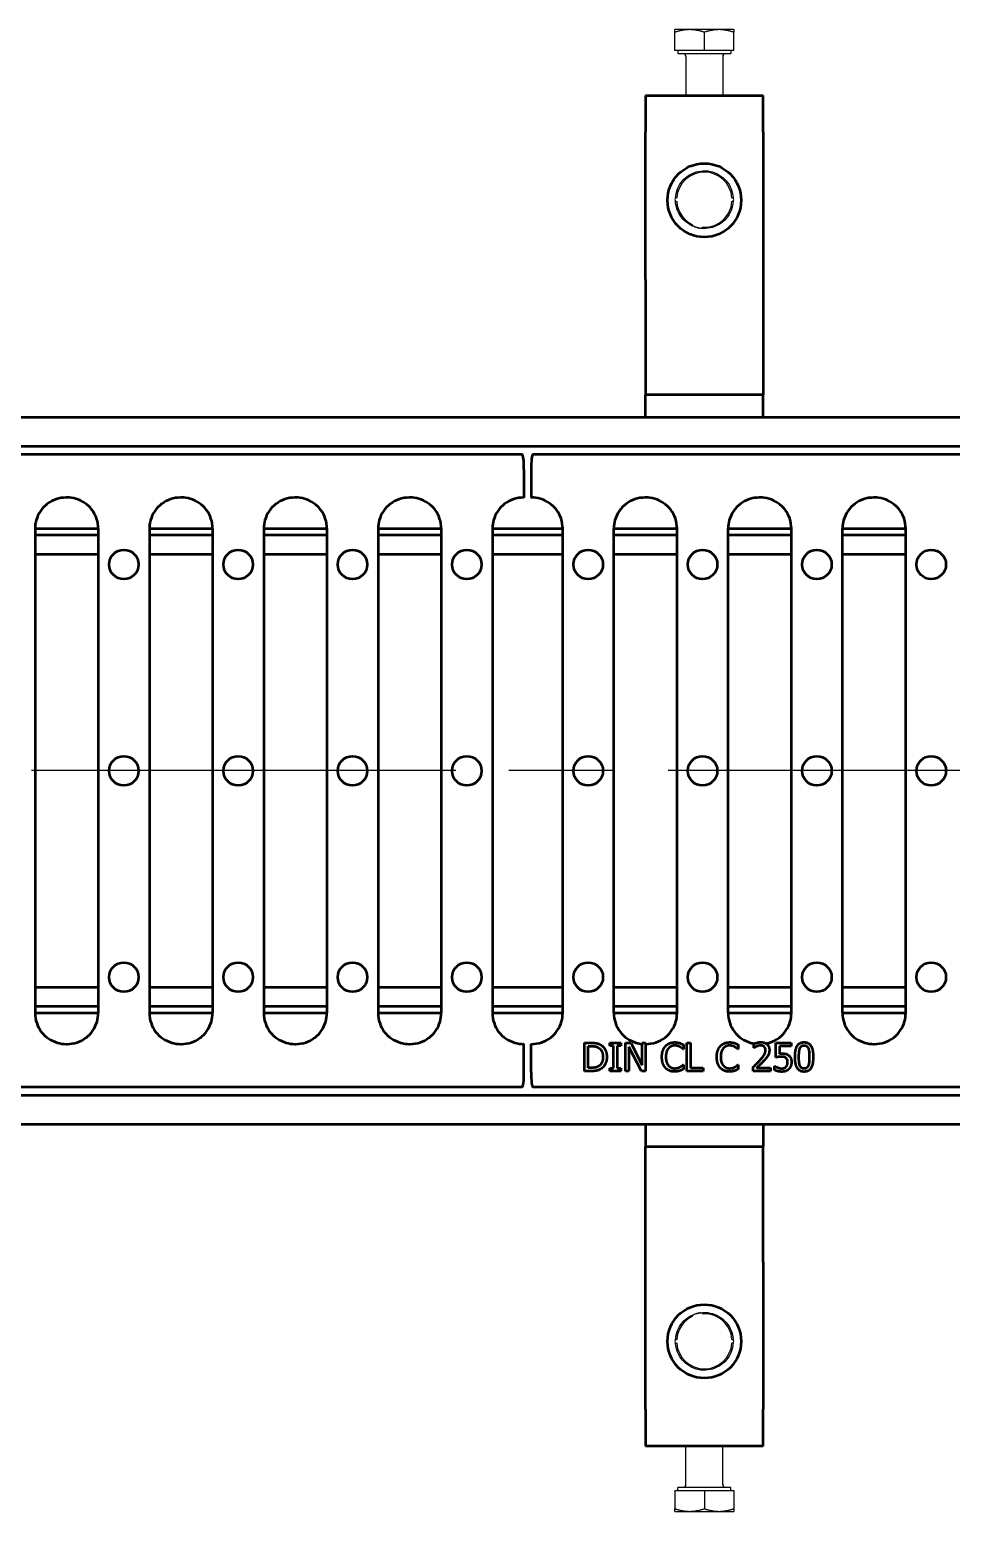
# Model space of a CAD drawing. Header units: inches. Extents: x 0 to 153, y -2 to 31.
# Drawn here: x 105.85 to 113.67, y 18.41 to 30.98 of the extents above; entities that cross this region are included whole.
import ezdxf

# ---------------------------------------------------------------- set-up
doc = ezdxf.new("R2010")
doc.units = ezdxf.units.IN
doc.header["$LTSCALE"] = 8
doc.header["$MEASUREMENT"] = 0
doc.linetypes.add('CHAIN', pattern=[0.7087, 0.4724, -0.0591, 0.1181, -0.0591])
for name, color, linetype, lineweight in [('Centerline (ANSI)', 7, 'Continuous', 25), ('grate', 30, 'Continuous', 50), ('hardware', 250, 'Continuous', 25), ('rebar', 5, 'Continuous', 25), ('Visible (ANSI)', 7, 'Continuous', 50)]:
    doc.layers.add(name, color=color, linetype=linetype, lineweight=lineweight)

msp = doc.modelspace()

# ---------------------------------------------------------------- linework, layer by layer
at = {"layer": 'Centerline (ANSI)', "color": 7, "linetype": 'CHAIN', "ltscale": 0.952448}
msp.add_line((152.668767, 24.694935), (26.577349, 24.694935), dxfattribs=at)
at = {"layer": 'grate', "color": 7}
for p, q in [((110.031841, 27.373388), (90.122537, 27.373388)), ((130.031841, 27.373388), (110.122537, 27.373388)), ((110.047189, 27.248388), (110.047189, 27.039581)), ((110.107189, 27.248388), (110.107189, 27.039581)), ((106.171045, 27.009606), (106.163332, 27.009606)), ((107.141045, 27.009606), (107.133332, 27.009606)), ((108.111045, 27.009606), (108.103332, 27.009606)), ((109.081045, 27.009606), (109.073332, 27.009606)), ((110.043505, 27.009606), (110.043248, 27.009606)), ((110.111129, 27.009606), (110.110872, 27.009606)), ((111.081045, 27.009606), (111.073332, 27.009606)), ((112.051045, 27.009606), (112.043332, 27.009606)), ((113.021045, 27.009606), (113.013332, 27.009606)), ((105.89887, 26.746042), (105.89887, 22.638828)), ((106.435507, 26.746042), (106.435507, 22.638828)), ((106.86887, 26.746042), (106.86887, 22.638828)), ((107.405507, 26.746042), (107.405507, 22.638828)), ((107.83887, 26.746042), (107.83887, 22.638828)), ((108.375507, 26.746042), (108.375507, 22.638828)), ((108.80887, 26.746042), (108.80887, 22.638828)), ((109.345507, 26.746042), (109.345507, 22.638828)), ((109.77887, 26.746042), (109.77887, 22.638828)), ((110.375507, 22.638828), (110.375507, 26.746042)), ((110.80887, 22.638828), (110.80887, 26.746042)), ((111.345507, 22.638828), (111.345507, 26.746042)), ((111.77887, 22.638828), (111.77887, 26.746042)), ((112.315507, 22.638828), (112.315507, 26.746042)), ((112.74887, 22.638828), (112.74887, 26.746042)), ((113.285507, 22.638828), (113.285507, 26.746042)), ((106.163332, 22.375264), (106.171045, 22.375264)), ((107.133332, 22.375264), (107.141045, 22.375264)), ((108.103332, 22.375264), (108.111045, 22.375264)), ((109.073332, 22.375264), (109.081045, 22.375264)), ((110.043248, 22.375264), (110.043505, 22.375264)), ((110.110872, 22.375264), (110.111129, 22.375264)), ((110.560624, 22.145556), (110.560624, 22.385556)), ((110.560624, 22.385556), (110.615276, 22.385556)), ((110.775146, 22.361051), (110.775146, 22.385556)), ((110.775146, 22.385556), (110.868112, 22.385556)), ((110.868112, 22.385556), (110.868112, 22.361051)), ((110.907593, 22.145556), (110.907593, 22.385556)), ((110.907593, 22.385556), (110.952909, 22.385556)), ((110.952909, 22.385556), (111.049571, 22.19554)), ((111.049571, 22.19554), (111.049571, 22.385556)), ((111.049571, 22.385556), (111.079327, 22.385556)), ((111.079327, 22.385556), (111.079327, 22.145556)), ((111.079327, 22.375264), (111.081045, 22.375264)), ((111.399457, 22.369608), (111.399457, 22.331099)), ((111.429214, 22.145556), (111.429214, 22.385556)), ((111.429214, 22.385556), (111.46111, 22.385556)), ((111.46111, 22.385556), (111.46111, 22.173952)), ((111.86487, 22.369608), (111.86487, 22.331099)), ((111.995956, 22.341991), (111.995956, 22.376221)), ((112.183444, 22.261861), (112.183444, 22.385556)), ((112.183444, 22.385556), (112.315114, 22.385556)), ((112.315114, 22.385556), (112.315114, 22.357355)), ((113.013332, 22.375264), (113.021045, 22.375264)), ((110.047189, 22.136481), (110.047189, 22.345289)), ((110.107189, 22.136481), (110.107189, 22.345289)), ((110.59252, 22.173174), (110.59252, 22.357939)), ((110.59252, 22.357939), (110.616831, 22.357939)), ((110.805681, 22.361051), (110.775146, 22.361051)), ((110.805681, 22.170062), (110.805681, 22.361051)), ((110.868112, 22.361051), (110.837577, 22.361051)), ((110.837577, 22.361051), (110.837577, 22.170062)), ((111.043541, 22.145556), (110.93735, 22.352493)), ((110.93735, 22.352493), (110.93735, 22.145556)), ((111.399457, 22.331099), (111.396929, 22.331099)), ((111.86487, 22.331099), (111.862342, 22.331099)), ((111.997707, 22.341991), (111.995956, 22.341991)), ((112.315114, 22.357355), (112.214368, 22.357355)), ((112.214368, 22.357355), (112.214368, 22.293368)), ((110.615859, 22.145556), (110.560624, 22.145556)), ((110.616831, 22.173174), (110.59252, 22.173174)), ((110.775146, 22.145556), (110.775146, 22.170062)), ((110.775146, 22.170062), (110.805681, 22.170062)), ((110.868112, 22.145556), (110.775146, 22.145556)), ((110.837577, 22.170062), (110.868112, 22.170062)), ((110.868112, 22.170062), (110.868112, 22.145556)), ((110.93735, 22.145556), (110.907593, 22.145556)), ((111.079327, 22.145556), (111.043541, 22.145556)), ((111.397123, 22.200013), (111.399457, 22.200013)), ((111.399457, 22.200013), (111.399457, 22.161894)), ((111.568274, 22.145556), (111.429214, 22.145556)), ((111.46111, 22.173952), (111.568274, 22.173952)), ((111.568274, 22.173952), (111.568274, 22.145556)), ((111.862537, 22.200013), (111.86487, 22.200013)), ((111.86487, 22.200013), (111.86487, 22.161894)), ((111.9909, 22.145556), (111.9909, 22.179592)), ((112.138906, 22.145556), (111.9909, 22.145556)), ((112.021045, 22.173368), (112.138906, 22.173368)), ((112.138906, 22.173368), (112.138906, 22.145556)), ((112.173525, 22.154114), (112.173525, 22.18815)), ((112.173525, 22.18815), (112.175859, 22.18815)), ((90.122537, 22.011481), (110.031841, 22.011481)), ((110.122537, 22.011481), (130.031841, 22.011481))]:
    msp.add_line(p, q, dxfattribs=at)
for centre in [(106.652203, 26.442435), (107.622203, 26.442435), (108.592203, 26.442435), (109.562203, 26.442435), (110.592175, 26.442435), (111.562175, 26.442435), (112.532175, 26.442435), (113.502175, 26.442435), (106.652203, 24.692435), (107.622203, 24.692435), (108.592203, 24.692435), (109.562203, 24.692435), (110.592175, 24.692435), (111.562175, 24.692435), (112.532175, 24.692435), (113.502175, 24.692435), (106.652203, 22.942435), (107.622203, 22.942435), (108.592203, 22.942435), (109.562203, 22.942435), (110.592175, 22.942435), (111.562175, 22.942435), (112.532175, 22.942435), (113.502175, 22.942435)]:
    msp.add_circle(centre, 0.125, dxfattribs=at)
for centre, major_axis, start_param, end_param in [((110.031841, 27.248388), (0, -0.125), 1.570796327, 3.141592654), ((110.122537, 27.248388), (0, -0.125), 3.141592654, 4.71238898), ((110.031841, 22.136481), (0, 0.125), 3.141592654, 4.71238898), ((110.122537, 22.136481), (0, 0.125), 1.570796327, 3.141592654)]:
    msp.add_ellipse(centre, major_axis=major_axis, ratio=0.122784561, start_param=start_param, end_param=end_param, dxfattribs=at)
for points, knots in [([(110.047189, 27.039581), (110.047189, 27.035702), (110.047096, 27.031862), (110.046737, 27.024675), (110.046473, 27.021401), (110.045805, 27.015836), (110.045406, 27.013608), (110.044697, 27.011115), (110.044415, 27.010434), (110.04392, 27.009748), (110.043713, 27.009605), (110.043505, 27.009606)], [0, 0, 0, 0, 0.029557022, 0.029557022, 0.0591936812, 0.0591936812, 0.0890732257, 0.0890732257, 0.1074131923, 0.1074131923, 0.1204091771, 0.1204091771, 0.1204091771, 0.1204091771]), ([(110.107189, 27.039581), (110.107189, 27.035702), (110.107281, 27.031862), (110.10764, 27.024675), (110.107904, 27.021401), (110.108572, 27.015836), (110.108971, 27.013608), (110.10968, 27.011115), (110.109963, 27.010434), (110.110457, 27.009748), (110.110665, 27.009605), (110.110872, 27.009606)], [0, 0, 0, 0, 0.029557022, 0.029557022, 0.0591936812, 0.0591936812, 0.0890732257, 0.0890732257, 0.1074131923, 0.1074131923, 0.1204091771, 0.1204091771, 0.1204091771, 0.1204091771]), ([(106.163332, 27.009606), (106.134413, 27.009606), (106.105114, 27.004791), (106.050949, 26.986411), (106.025321, 26.972814), (105.980451, 26.938736), (105.960603, 26.917882), (105.929005, 26.871661), (105.916822, 26.845745), (105.902346, 26.795332), (105.89887, 26.770569), (105.89887, 26.746042)], [0, 0, 0, 0, 0.220368103, 0.220368103, 0.435848367, 0.435848367, 0.649711024, 0.649711024, 0.862484575, 0.862484575, 1.049382875, 1.049382875, 1.049382875, 1.049382875]), ([(106.435507, 26.746042), (106.435507, 26.774668), (106.43074, 26.803667), (106.412554, 26.857304), (106.3991, 26.88269), (106.365347, 26.927274), (106.344655, 26.947047), (106.298662, 26.978725), (106.272789, 26.991016), (106.221763, 27.005963), (106.196278, 27.009606), (106.171045, 27.009606)], [0, 0, 0, 0, 0.218130476, 0.218130476, 0.431567125, 0.431567125, 0.644235928, 0.644235928, 0.857120656, 0.857120656, 1.049395172, 1.049395172, 1.049395172, 1.049395172]), ([(107.133332, 27.009606), (107.104413, 27.009606), (107.075114, 27.004791), (107.020949, 26.986411), (106.995321, 26.972814), (106.950451, 26.938736), (106.930603, 26.917882), (106.899005, 26.871661), (106.886822, 26.845745), (106.872346, 26.795332), (106.86887, 26.770569), (106.86887, 26.746042)], [0, 0, 0, 0, 0.220368103, 0.220368103, 0.435848367, 0.435848367, 0.649711024, 0.649711024, 0.862484575, 0.862484575, 1.049382875, 1.049382875, 1.049382875, 1.049382875]), ([(107.405507, 26.746042), (107.405507, 26.774668), (107.40074, 26.803667), (107.382554, 26.857304), (107.3691, 26.88269), (107.335347, 26.927274), (107.314655, 26.947047), (107.268662, 26.978725), (107.242789, 26.991016), (107.191763, 27.005963), (107.166278, 27.009606), (107.141045, 27.009606)], [0, 0, 0, 0, 0.218130476, 0.218130476, 0.431567125, 0.431567125, 0.644235928, 0.644235928, 0.857120656, 0.857120656, 1.049395172, 1.049395172, 1.049395172, 1.049395172]), ([(108.103332, 27.009606), (108.074413, 27.009606), (108.045114, 27.004791), (107.990949, 26.986411), (107.965321, 26.972814), (107.920451, 26.938736), (107.900603, 26.917882), (107.869005, 26.871661), (107.856822, 26.845745), (107.842346, 26.795332), (107.83887, 26.770569), (107.83887, 26.746042)], [0, 0, 0, 0, 0.220368103, 0.220368103, 0.435848367, 0.435848367, 0.649711024, 0.649711024, 0.862484575, 0.862484575, 1.049382875, 1.049382875, 1.049382875, 1.049382875]), ([(108.375507, 26.746042), (108.375507, 26.774668), (108.37074, 26.803667), (108.352554, 26.857304), (108.3391, 26.88269), (108.305347, 26.927274), (108.284655, 26.947047), (108.238662, 26.978725), (108.212789, 26.991016), (108.161763, 27.005963), (108.136278, 27.009606), (108.111045, 27.009606)], [0, 0, 0, 0, 0.218130476, 0.218130476, 0.431567125, 0.431567125, 0.644235928, 0.644235928, 0.857120656, 0.857120656, 1.049395172, 1.049395172, 1.049395172, 1.049395172]), ([(109.073332, 27.009606), (109.044413, 27.009606), (109.015114, 27.004791), (108.960949, 26.986411), (108.935321, 26.972814), (108.890451, 26.938736), (108.870603, 26.917882), (108.839005, 26.871661), (108.826822, 26.845745), (108.812346, 26.795332), (108.80887, 26.770569), (108.80887, 26.746042)], [0, 0, 0, 0, 0.220368103, 0.220368103, 0.435848367, 0.435848367, 0.649711024, 0.649711024, 0.862484575, 0.862484575, 1.049382875, 1.049382875, 1.049382875, 1.049382875]), ([(109.345507, 26.746042), (109.345507, 26.774668), (109.34074, 26.803667), (109.322554, 26.857304), (109.3091, 26.88269), (109.275347, 26.927274), (109.254655, 26.947047), (109.208662, 26.978725), (109.182789, 26.991016), (109.131763, 27.005963), (109.106278, 27.009606), (109.081045, 27.009606)], [0, 0, 0, 0, 0.218130476, 0.218130476, 0.431567125, 0.431567125, 0.644235928, 0.644235928, 0.857120656, 0.857120656, 1.049395172, 1.049395172, 1.049395172, 1.049395172]), ([(110.043248, 27.009606), (110.014329, 27.009597), (109.985032, 27.004772), (109.930873, 26.986376), (109.90525, 26.972771), (109.860391, 26.938679), (109.840549, 26.917818), (109.808966, 26.871588), (109.796791, 26.845669), (109.782338, 26.795277), (109.77887, 26.770542), (109.77887, 26.746042)], [0, 0, 0, 0, 0.22036641, 0.22036641, 0.435844909, 0.435844909, 0.649706098, 0.649706098, 0.862479065, 0.862479065, 1.049170831, 1.049170831, 1.049170831, 1.049170831]), ([(110.375507, 26.746042), (110.375507, 26.774668), (110.37074, 26.803667), (110.352554, 26.857304), (110.3391, 26.88269), (110.305347, 26.927274), (110.284655, 26.947047), (110.238662, 26.978725), (110.212789, 26.991016), (110.16179, 27.005955), (110.136334, 27.009598), (110.111129, 27.009606)], [0, 0, 0, 0, 0.218130476, 0.218130476, 0.431567125, 0.431567125, 0.644235928, 0.644235928, 0.857120656, 0.857120656, 1.04918321, 1.04918321, 1.04918321, 1.04918321]), ([(111.073332, 27.009606), (111.044413, 27.009606), (111.015114, 27.004791), (110.960949, 26.986411), (110.935321, 26.972814), (110.890451, 26.938736), (110.870603, 26.917882), (110.839005, 26.871661), (110.826822, 26.845745), (110.812346, 26.795332), (110.80887, 26.770569), (110.80887, 26.746042)], [0, 0, 0, 0, 0.220368103, 0.220368103, 0.435848367, 0.435848367, 0.649711024, 0.649711024, 0.862484575, 0.862484575, 1.049382875, 1.049382875, 1.049382875, 1.049382875]), ([(111.345507, 26.746042), (111.345507, 26.774668), (111.34074, 26.803667), (111.322554, 26.857304), (111.3091, 26.88269), (111.275347, 26.927274), (111.254655, 26.947047), (111.208662, 26.978725), (111.182789, 26.991016), (111.131763, 27.005963), (111.106278, 27.009606), (111.081045, 27.009606)], [0, 0, 0, 0, 0.218130476, 0.218130476, 0.431567125, 0.431567125, 0.644235928, 0.644235928, 0.857120656, 0.857120656, 1.049395172, 1.049395172, 1.049395172, 1.049395172]), ([(112.043332, 27.009606), (112.014413, 27.009606), (111.985114, 27.004791), (111.930949, 26.986411), (111.905321, 26.972814), (111.860451, 26.938736), (111.840603, 26.917882), (111.809005, 26.871661), (111.796822, 26.845745), (111.782346, 26.795332), (111.77887, 26.770569), (111.77887, 26.746042)], [0, 0, 0, 0, 0.220368103, 0.220368103, 0.435848367, 0.435848367, 0.649711024, 0.649711024, 0.862484575, 0.862484575, 1.049382875, 1.049382875, 1.049382875, 1.049382875]), ([(112.315507, 26.746042), (112.315507, 26.774668), (112.31074, 26.803667), (112.292554, 26.857304), (112.2791, 26.88269), (112.245347, 26.927274), (112.224655, 26.947047), (112.178662, 26.978725), (112.152789, 26.991016), (112.101763, 27.005963), (112.076278, 27.009606), (112.051045, 27.009606)], [0, 0, 0, 0, 0.218130476, 0.218130476, 0.431567125, 0.431567125, 0.644235928, 0.644235928, 0.857120656, 0.857120656, 1.049395172, 1.049395172, 1.049395172, 1.049395172]), ([(113.013332, 27.009606), (112.984413, 27.009606), (112.955114, 27.004791), (112.900949, 26.986411), (112.875321, 26.972814), (112.830451, 26.938736), (112.810603, 26.917882), (112.779005, 26.871661), (112.766822, 26.845745), (112.752346, 26.795332), (112.74887, 26.770569), (112.74887, 26.746042)], [0, 0, 0, 0, 0.220368103, 0.220368103, 0.435848367, 0.435848367, 0.649711024, 0.649711024, 0.862484575, 0.862484575, 1.049382875, 1.049382875, 1.049382875, 1.049382875]), ([(113.285507, 26.746042), (113.285507, 26.774668), (113.28074, 26.803667), (113.262554, 26.857304), (113.2491, 26.88269), (113.215347, 26.927274), (113.194655, 26.947047), (113.148662, 26.978725), (113.122789, 26.991016), (113.071763, 27.005963), (113.046278, 27.009606), (113.021045, 27.009606)], [0, 0, 0, 0, 0.218130476, 0.218130476, 0.431567125, 0.431567125, 0.644235928, 0.644235928, 0.857120656, 0.857120656, 1.049395172, 1.049395172, 1.049395172, 1.049395172]), ([(105.89887, 22.638828), (105.89887, 22.610202), (105.903638, 22.581202), (105.921824, 22.527565), (105.935277, 22.502179), (105.96903, 22.457595), (105.989723, 22.437822), (106.035716, 22.406144), (106.061588, 22.393854), (106.112614, 22.378906), (106.1381, 22.375264), (106.163332, 22.375264)], [0, 0, 0, 0, 0.218130476, 0.218130476, 0.431567125, 0.431567125, 0.644235928, 0.644235928, 0.857120656, 0.857120656, 1.049395172, 1.049395172, 1.049395172, 1.049395172]), ([(106.171045, 22.375264), (106.199965, 22.375264), (106.229263, 22.380079), (106.283428, 22.398458), (106.309056, 22.412055), (106.353926, 22.446133), (106.373775, 22.466988), (106.405372, 22.513208), (106.417556, 22.539124), (106.432032, 22.589537), (106.435507, 22.6143), (106.435507, 22.638828)], [0, 0, 0, 0, 0.220368103, 0.220368103, 0.435848367, 0.435848367, 0.649711024, 0.649711024, 0.862484575, 0.862484575, 1.049382875, 1.049382875, 1.049382875, 1.049382875]), ([(106.86887, 22.638828), (106.86887, 22.610202), (106.873638, 22.581202), (106.891824, 22.527565), (106.905277, 22.502179), (106.93903, 22.457595), (106.959723, 22.437822), (107.005716, 22.406144), (107.031588, 22.393854), (107.082614, 22.378906), (107.1081, 22.375264), (107.133332, 22.375264)], [0, 0, 0, 0, 0.218130476, 0.218130476, 0.431567125, 0.431567125, 0.644235928, 0.644235928, 0.857120656, 0.857120656, 1.049395172, 1.049395172, 1.049395172, 1.049395172]), ([(107.141045, 22.375264), (107.169965, 22.375264), (107.199263, 22.380079), (107.253428, 22.398458), (107.279056, 22.412055), (107.323926, 22.446133), (107.343775, 22.466988), (107.375372, 22.513208), (107.387556, 22.539124), (107.402032, 22.589537), (107.405507, 22.6143), (107.405507, 22.638828)], [0, 0, 0, 0, 0.220368103, 0.220368103, 0.435848367, 0.435848367, 0.649711024, 0.649711024, 0.862484575, 0.862484575, 1.049382875, 1.049382875, 1.049382875, 1.049382875]), ([(107.83887, 22.638828), (107.83887, 22.610202), (107.843638, 22.581202), (107.861824, 22.527565), (107.875277, 22.502179), (107.90903, 22.457595), (107.929723, 22.437822), (107.975716, 22.406144), (108.001588, 22.393854), (108.052614, 22.378906), (108.0781, 22.375264), (108.103332, 22.375264)], [0, 0, 0, 0, 0.218130476, 0.218130476, 0.431567125, 0.431567125, 0.644235928, 0.644235928, 0.857120656, 0.857120656, 1.049395172, 1.049395172, 1.049395172, 1.049395172]), ([(108.111045, 22.375264), (108.139965, 22.375264), (108.169263, 22.380079), (108.223428, 22.398458), (108.249056, 22.412055), (108.293926, 22.446133), (108.313775, 22.466988), (108.345372, 22.513208), (108.357556, 22.539124), (108.372032, 22.589537), (108.375507, 22.6143), (108.375507, 22.638828)], [0, 0, 0, 0, 0.220368103, 0.220368103, 0.435848367, 0.435848367, 0.649711024, 0.649711024, 0.862484575, 0.862484575, 1.049382875, 1.049382875, 1.049382875, 1.049382875]), ([(108.80887, 22.638828), (108.80887, 22.610202), (108.813638, 22.581202), (108.831824, 22.527565), (108.845277, 22.502179), (108.87903, 22.457595), (108.899723, 22.437822), (108.945716, 22.406144), (108.971588, 22.393854), (109.022614, 22.378906), (109.0481, 22.375264), (109.073332, 22.375264)], [0, 0, 0, 0, 0.218130476, 0.218130476, 0.431567125, 0.431567125, 0.644235928, 0.644235928, 0.857120656, 0.857120656, 1.049395172, 1.049395172, 1.049395172, 1.049395172]), ([(109.081045, 22.375264), (109.109965, 22.375264), (109.139263, 22.380079), (109.193428, 22.398458), (109.219056, 22.412055), (109.263926, 22.446133), (109.283775, 22.466988), (109.315372, 22.513208), (109.327556, 22.539124), (109.342032, 22.589537), (109.345507, 22.6143), (109.345507, 22.638828)], [0, 0, 0, 0, 0.220368103, 0.220368103, 0.435848367, 0.435848367, 0.649711024, 0.649711024, 0.862484575, 0.862484575, 1.049382875, 1.049382875, 1.049382875, 1.049382875]), ([(109.77887, 22.638828), (109.77887, 22.610202), (109.783638, 22.581202), (109.801824, 22.527565), (109.815277, 22.502179), (109.84903, 22.457595), (109.869723, 22.437822), (109.915716, 22.406144), (109.941588, 22.393854), (109.992588, 22.378914), (110.018043, 22.375271), (110.043248, 22.375264)], [0, 0, 0, 0, 0.218130476, 0.218130476, 0.431567125, 0.431567125, 0.644235928, 0.644235928, 0.857120656, 0.857120656, 1.04918321, 1.04918321, 1.04918321, 1.04918321]), ([(110.111129, 22.375264), (110.140049, 22.375273), (110.169346, 22.380097), (110.223504, 22.398493), (110.249128, 22.412098), (110.293987, 22.44619), (110.313828, 22.467051), (110.345411, 22.513281), (110.357587, 22.5392), (110.37204, 22.589592), (110.375507, 22.614327), (110.375507, 22.638828)], [0, 0, 0, 0, 0.22036641, 0.22036641, 0.435844909, 0.435844909, 0.649706098, 0.649706098, 0.862479065, 0.862479065, 1.049170831, 1.049170831, 1.049170831, 1.049170831]), ([(110.80887, 22.638828), (110.80887, 22.610202), (110.813638, 22.581202), (110.831824, 22.527565), (110.845277, 22.502179), (110.87903, 22.457595), (110.899723, 22.437822), (110.945716, 22.406144), (110.971588, 22.393854), (111.015022, 22.38113), (111.032243, 22.377887), (111.049571, 22.376332)], [0, 0, 0, 0, 0.2181304756, 0.2181304756, 0.4315671253, 0.4315671253, 0.6442359279, 0.6442359279, 0.8571206564, 0.8571206564, 0.9891098783, 0.9891098783, 0.9891098783, 0.9891098783]), ([(111.081045, 22.375264), (111.109965, 22.375264), (111.139263, 22.380079), (111.193428, 22.398458), (111.219056, 22.412055), (111.263926, 22.446133), (111.283775, 22.466988), (111.315372, 22.513208), (111.327556, 22.539124), (111.342032, 22.589537), (111.345507, 22.6143), (111.345507, 22.638828)], [0, 0, 0, 0, 0.220368103, 0.220368103, 0.435848367, 0.435848367, 0.649711024, 0.649711024, 0.862484575, 0.862484575, 1.049382875, 1.049382875, 1.049382875, 1.049382875]), ([(111.77887, 22.638828), (111.77887, 22.610202), (111.783638, 22.581202), (111.801824, 22.527565), (111.815277, 22.502179), (111.84903, 22.457595), (111.869723, 22.437822), (111.915716, 22.406144), (111.941588, 22.393854), (111.979161, 22.382847), (111.990174, 22.380376), (112.001304, 22.378604)], [0, 0, 0, 0, 0.2181304756, 0.2181304756, 0.4315671253, 0.4315671253, 0.6442359279, 0.6442359279, 0.8571206564, 0.8571206564, 0.9425735898, 0.9425735898, 0.9425735898, 0.9425735898]), ([(112.100714, 22.379945), (112.112922, 22.382254), (112.12496, 22.385405), (112.163428, 22.398458), (112.189056, 22.412055), (112.233926, 22.446133), (112.253775, 22.466988), (112.285372, 22.513208), (112.297556, 22.539124), (112.312032, 22.589537), (112.315507, 22.6143), (112.315507, 22.638828)], [0.1263065407, 0.1263065407, 0.1263065407, 0.1263065407, 0.2203681033, 0.2203681033, 0.4358483674, 0.4358483674, 0.6497110245, 0.6497110245, 0.8624845753, 0.8624845753, 1.0493828754, 1.0493828754, 1.0493828754, 1.0493828754]), ([(112.74887, 22.638828), (112.74887, 22.610202), (112.753638, 22.581202), (112.771824, 22.527565), (112.785277, 22.502179), (112.81903, 22.457595), (112.839723, 22.437822), (112.885716, 22.406144), (112.911588, 22.393854), (112.962614, 22.378906), (112.9881, 22.375264), (113.013332, 22.375264)], [0, 0, 0, 0, 0.218130476, 0.218130476, 0.431567125, 0.431567125, 0.644235928, 0.644235928, 0.857120656, 0.857120656, 1.049395172, 1.049395172, 1.049395172, 1.049395172]), ([(113.021045, 22.375264), (113.049965, 22.375264), (113.079263, 22.380079), (113.133428, 22.398458), (113.159056, 22.412055), (113.203926, 22.446133), (113.223775, 22.466988), (113.255372, 22.513208), (113.267556, 22.539124), (113.282032, 22.589537), (113.285507, 22.6143), (113.285507, 22.638828)], [0, 0, 0, 0, 0.220368103, 0.220368103, 0.435848367, 0.435848367, 0.649711024, 0.649711024, 0.862484575, 0.862484575, 1.049382875, 1.049382875, 1.049382875, 1.049382875]), ([(110.047189, 22.345289), (110.047189, 22.349167), (110.047096, 22.353007), (110.046737, 22.360194), (110.046473, 22.363468), (110.045805, 22.369033), (110.045406, 22.371262), (110.044697, 22.373754), (110.044415, 22.374435), (110.04392, 22.375121), (110.043713, 22.375264), (110.043505, 22.375264)], [0, 0, 0, 0, 0.029557022, 0.029557022, 0.0591936812, 0.0591936812, 0.0890732257, 0.0890732257, 0.1074131923, 0.1074131923, 0.1204091771, 0.1204091771, 0.1204091771, 0.1204091771]), ([(110.107189, 22.345289), (110.107189, 22.349167), (110.107281, 22.353007), (110.10764, 22.360194), (110.107904, 22.363468), (110.108572, 22.369033), (110.108971, 22.371262), (110.10968, 22.373754), (110.109963, 22.374435), (110.110457, 22.375121), (110.110665, 22.375264), (110.110872, 22.375264)], [0, 0, 0, 0, 0.029557022, 0.029557022, 0.0591936812, 0.0591936812, 0.0890732257, 0.0890732257, 0.1074131923, 0.1074131923, 0.1204091771, 0.1204091771, 0.1204091771, 0.1204091771])]:
    msp.add_open_spline(points, degree=3, knots=knots, dxfattribs=at)
for points in [[(110.615276, 22.385556), (110.649117, 22.385556), (110.687626, 22.375443), (110.70124, 22.366496)], [(111.247366, 22.356772), (111.261759, 22.372915), (111.301045, 22.389835), (111.325357, 22.389835)], [(111.325357, 22.389835), (111.337415, 22.389835), (111.358614, 22.386334), (111.367561, 22.383612)], [(111.367561, 22.383612), (111.37534, 22.381083), (111.391483, 22.373887), (111.399457, 22.369608)], [(111.71278, 22.356772), (111.727172, 22.372915), (111.766459, 22.389835), (111.79077, 22.389835)], [(111.79077, 22.389835), (111.802828, 22.389835), (111.824028, 22.386334), (111.832974, 22.383612)], [(111.832974, 22.383612), (111.840754, 22.381083), (111.856896, 22.373887), (111.86487, 22.369608)], [(111.995956, 22.376221), (112.005875, 22.381083), (112.041467, 22.390613), (112.057415, 22.390613)], [(112.057415, 22.390613), (112.091062, 22.390613), (112.128987, 22.355022), (112.128987, 22.324681)], [(112.34701, 22.265362), (112.34701, 22.330321), (112.384546, 22.390419), (112.423833, 22.390419)], [(112.423833, 22.390419), (112.463314, 22.390419), (112.500462, 22.328182), (112.500462, 22.265556)], [(110.616831, 22.357939), (110.63842, 22.357939), (110.667399, 22.351132), (110.680235, 22.343547)], [(110.680235, 22.343547), (110.698323, 22.332461), (110.716605, 22.293368), (110.716605, 22.265751)], [(110.716605, 22.265751), (110.716605, 22.237744), (110.699878, 22.200402), (110.683152, 22.189122)], [(110.749862, 22.265362), (110.749862, 22.232493), (110.723217, 22.179592), (110.700851, 22.164811)], [(110.70124, 22.366496), (110.724384, 22.351132), (110.749862, 22.30037), (110.749862, 22.265362)], [(111.217415, 22.265362), (111.217415, 22.295508), (111.23278, 22.34024), (111.247366, 22.356772)], [(111.247561, 22.172785), (111.233169, 22.188344), (111.217415, 22.235022), (111.217415, 22.265362)], [(111.272066, 22.337906), (111.261953, 22.325654), (111.250673, 22.288506), (111.250673, 22.265362)], [(111.250673, 22.265362), (111.250673, 22.240662), (111.262537, 22.20507), (111.272844, 22.192817)], [(111.325162, 22.362607), (111.309797, 22.362607), (111.282374, 22.349965), (111.272066, 22.337906)], [(111.369895, 22.351132), (111.360754, 22.356188), (111.339165, 22.362607), (111.325162, 22.362607)], [(111.396929, 22.331099), (111.39265, 22.334989), (111.379425, 22.345881), (111.369895, 22.351132)], [(111.682828, 22.265362), (111.682828, 22.295508), (111.698193, 22.34024), (111.71278, 22.356772)], [(111.712974, 22.172785), (111.698582, 22.188344), (111.682828, 22.235022), (111.682828, 22.265362)], [(111.73748, 22.337906), (111.727366, 22.325654), (111.716086, 22.288506), (111.716086, 22.265362)], [(111.716086, 22.265362), (111.716086, 22.240662), (111.72795, 22.20507), (111.738258, 22.192817)], [(111.790575, 22.362607), (111.775211, 22.362607), (111.747788, 22.349965), (111.73748, 22.337906)], [(111.835308, 22.351132), (111.826167, 22.356188), (111.804579, 22.362607), (111.790575, 22.362607)], [(111.862342, 22.331099), (111.858063, 22.334989), (111.844838, 22.345881), (111.835308, 22.351132)], [(112.021045, 22.355216), (112.014238, 22.352493), (112.001596, 22.344714), (111.997707, 22.341991)], [(112.055081, 22.362801), (112.046524, 22.362801), (112.02902, 22.358522), (112.021045, 22.355216)], [(112.048857, 22.237355), (112.07628, 22.267501), (112.096313, 22.303676), (112.096313, 22.322931)], [(112.084449, 22.353077), (112.078809, 22.357939), (112.064028, 22.362801), (112.055081, 22.362801)], [(112.096313, 22.322931), (112.096313, 22.333044), (112.090089, 22.348214), (112.084449, 22.353077)], [(112.11654, 22.276642), (112.110705, 22.26614), (112.093784, 22.245524), (112.084449, 22.235605)], [(112.128987, 22.324681), (112.128987, 22.310483), (112.122374, 22.286756), (112.11654, 22.276642)], [(112.2309, 22.267696), (112.217674, 22.267696), (112.191418, 22.263612), (112.183444, 22.261861)], [(112.214368, 22.293368), (112.220203, 22.294146), (112.231483, 22.29473), (112.236151, 22.29473)], [(112.270186, 22.25661), (112.263379, 22.262639), (112.243152, 22.267696), (112.2309, 22.267696)], [(112.236151, 22.29473), (112.254627, 22.29473), (112.280105, 22.288701), (112.291775, 22.279754)], [(112.283801, 22.221991), (112.283801, 22.234827), (112.276799, 22.251164), (112.270186, 22.25661)], [(112.291775, 22.279754), (112.303639, 22.270808), (112.316475, 22.243579), (112.316475, 22.221796)], [(112.423833, 22.1405), (112.384157, 22.1405), (112.34701, 22.202153), (112.34701, 22.265362)], [(112.379684, 22.265362), (112.379684, 22.288895), (112.383185, 22.326237), (112.388047, 22.33849)], [(112.387853, 22.193012), (112.382796, 22.206237), (112.379684, 22.240078), (112.379684, 22.265362)], [(112.388047, 22.33849), (112.393104, 22.351132), (112.410413, 22.363774), (112.423833, 22.363774)], [(112.423833, 22.363774), (112.437253, 22.363774), (112.454173, 22.351132), (112.459036, 22.338879)], [(112.500462, 22.265556), (112.500462, 22.200986), (112.462926, 22.1405), (112.423833, 22.1405)], [(112.459036, 22.338879), (112.463898, 22.326626), (112.467788, 22.290257), (112.467788, 22.265556)], [(112.467788, 22.265556), (112.467788, 22.240856), (112.463898, 22.204292), (112.45923, 22.192428)], [(110.700851, 22.164811), (110.682569, 22.153336), (110.645032, 22.145556), (110.615859, 22.145556)], [(110.683152, 22.189122), (110.670122, 22.179981), (110.638031, 22.173174), (110.616831, 22.173174)], [(111.324773, 22.141278), (111.301434, 22.141278), (111.261953, 22.157031), (111.247561, 22.172785)], [(111.272844, 22.192817), (111.282958, 22.180953), (111.309992, 22.168895), (111.325162, 22.168895)], [(111.367561, 22.148279), (111.357058, 22.144778), (111.339165, 22.141278), (111.324773, 22.141278)], [(111.325162, 22.168895), (111.338971, 22.168895), (111.362504, 22.175702), (111.371645, 22.180759)], [(111.399457, 22.161894), (111.391483, 22.158198), (111.37748, 22.151391), (111.367561, 22.148279)], [(111.371645, 22.180759), (111.380397, 22.185816), (111.393428, 22.196318), (111.397123, 22.200013)], [(111.790186, 22.141278), (111.766848, 22.141278), (111.727366, 22.157031), (111.712974, 22.172785)], [(111.738258, 22.192817), (111.748371, 22.180953), (111.775405, 22.168895), (111.790575, 22.168895)], [(111.832974, 22.148279), (111.822472, 22.144778), (111.804579, 22.141278), (111.790186, 22.141278)], [(111.790575, 22.168895), (111.804384, 22.168895), (111.827917, 22.175702), (111.837058, 22.180759)], [(111.86487, 22.161894), (111.856896, 22.158198), (111.842893, 22.151391), (111.832974, 22.148279)], [(111.837058, 22.180759), (111.84581, 22.185816), (111.858841, 22.196318), (111.862537, 22.200013)], [(111.9909, 22.179592), (112.006848, 22.194568), (112.035243, 22.22238), (112.048857, 22.237355)], [(112.084449, 22.235605), (112.069279, 22.219073), (112.032131, 22.183676), (112.021045, 22.173368)], [(112.236345, 22.1405), (112.21923, 22.1405), (112.185778, 22.148085), (112.173525, 22.154114)], [(112.175859, 22.18815), (112.179554, 22.185427), (112.193363, 22.178425), (112.201726, 22.175313)], [(112.201726, 22.175313), (112.211256, 22.172007), (112.22701, 22.168312), (112.236929, 22.168312)], [(112.295276, 22.164033), (112.285162, 22.153141), (112.255016, 22.1405), (112.236345, 22.1405)], [(112.236929, 22.168312), (112.246653, 22.168312), (112.264935, 22.175313), (112.271548, 22.182898)], [(112.271548, 22.182898), (112.277577, 22.190094), (112.283801, 22.209154), (112.283801, 22.221991)], [(112.316475, 22.221796), (112.316475, 22.204487), (112.305389, 22.174924), (112.295276, 22.164033)], [(112.423833, 22.167145), (112.40983, 22.167145), (112.39252, 22.180565), (112.387853, 22.193012)], [(112.45923, 22.192428), (112.454368, 22.179787), (112.437058, 22.167145), (112.423833, 22.167145)]]:
    msp.add_open_spline(points, degree=2, dxfattribs=at)
at = {"layer": 'hardware', "color": 7}
for p, q in [((111.452189, 30.977856), (111.327189, 30.977856)), ((111.327189, 30.799731), (111.327189, 30.955527)), ((111.702189, 30.977856), (111.452189, 30.977856)), ((111.577189, 30.799731), (111.577189, 30.955527)), ((111.827189, 30.977856), (111.702189, 30.977856)), ((111.827189, 30.799731), (111.827189, 30.955527)), ((111.577189, 30.799731), (111.327189, 30.799731)), ((111.352189, 30.799731), (111.352189, 30.774727)), ((111.827189, 30.799731), (111.577189, 30.799731)), ((111.802189, 30.799731), (111.802189, 30.774727)), ((111.352189, 30.774727), (111.802189, 30.774727)), ((111.420939, 30.749727), (111.420939, 30.419727)), ((111.733439, 30.749727), (111.733439, 30.419727)), ((111.420939, 18.640142), (111.420939, 18.965142)), ((111.733439, 18.640142), (111.733439, 18.965142)), ((111.802189, 18.615142), (111.352189, 18.615142)), ((111.352189, 18.590138), (111.352189, 18.615142)), ((111.802189, 18.590138), (111.802189, 18.615142)), ((111.327189, 18.590138), (111.577189, 18.590138)), ((111.327189, 18.590138), (111.327189, 18.434342)), ((111.577189, 18.590138), (111.827189, 18.590138)), ((111.577189, 18.590138), (111.577189, 18.434342)), ((111.827189, 18.590138), (111.827189, 18.434342)), ((111.327189, 18.412013), (111.452189, 18.412013)), ((111.452189, 18.412013), (111.702189, 18.412013)), ((111.702189, 18.412013), (111.827189, 18.412013))]:
    msp.add_line(p, q, dxfattribs=at)
for centre, start, end in [((111.395939, 30.749727), 0, 90), ((111.758439, 30.749727), 90, 180), ((111.395939, 18.640142), 270, 0), ((111.758439, 18.640142), 180, 270)]:
    msp.add_arc(centre, 0.025, start, end, dxfattribs=at)
for points in [[(111.327189, 30.955527), (111.327189, 30.977856), (111.327189, 30.977856)], [(111.452189, 30.977856), (111.394176, 30.977856), (111.327189, 30.955527)], [(111.577189, 30.955527), (111.510201, 30.977856), (111.452189, 30.977856)], [(111.702189, 30.977856), (111.644176, 30.977856), (111.577189, 30.955527)], [(111.827189, 30.955527), (111.760201, 30.977856), (111.702189, 30.977856)], [(111.827189, 30.977856), (111.827189, 30.977856), (111.827189, 30.955527)], [(111.327189, 18.434342), (111.394176, 18.412013), (111.452189, 18.412013)], [(111.327189, 18.412013), (111.327189, 18.412013), (111.327189, 18.434342)], [(111.452189, 18.412013), (111.510201, 18.412013), (111.577189, 18.434342)], [(111.577189, 18.434342), (111.644176, 18.412013), (111.702189, 18.412013)], [(111.702189, 18.412013), (111.760201, 18.412013), (111.827189, 18.434342)], [(111.827189, 18.434342), (111.827189, 18.412013), (111.827189, 18.412013)]]:
    msp.add_rational_spline(points, [1, 1.0379548493, 1], degree=2, dxfattribs=at)
at = {"layer": 'rebar', "color": 7}
for centre, radius, start, end in [((111.577189, 29.535949), 0.234375, 3.667556, 176.332444), ((111.342814, 29.535949), 0.015, 88.166222, 271.833778), ((111.811564, 29.535949), 0.015, 268.166222, 91.833778), ((111.577189, 29.535949), 0.234375, 183.667556, 244.0039677), ((111.577189, 29.535949), 0.234375, 266.1417694, 356.332444), ((111.577189, 19.853921), 0.234375, 115.9960323, 176.332444), ((111.577189, 19.853921), 0.234375, 3.667556, 93.8582306), ((111.342814, 19.853921), 0.015, 88.166222, 271.833778), ((111.811564, 19.853921), 0.015, 268.166222, 91.833778), ((111.577189, 19.853921), 0.234375, 183.667556, 356.332444)]:
    msp.add_arc(centre, radius, start, end, dxfattribs=at)
for centre, major_axis, start_param, end_param in [((111.517942, 29.31371), (-0.043438, 0.011753), 0.012138125, 1.570796327), ((111.517942, 29.31371), (-0.043438, 0.011753), 1.570796327, 3.151740772), ((111.517942, 20.076159), (-0.043438, -0.011753), 4.71238898, 6.271047182), ((111.517942, 20.076159), (-0.043438, -0.011753), 3.131444535, 4.71238898)]:
    msp.add_ellipse(centre, major_axis=major_axis, ratio=0.333333333, start_param=start_param, end_param=end_param, dxfattribs=at)
for points, knots in [([(111.332426, 29.54677), (111.333627, 29.57393), (111.339486, 29.601235), (111.359396, 29.651292), (111.373536, 29.674741), (111.408201, 29.715342), (111.42916, 29.732993), (111.475082, 29.760254), (111.500614, 29.770203), (111.552873, 29.781199), (111.580249, 29.782382), (111.633262, 29.775937), (111.659557, 29.768229), (111.70766, 29.745033), (111.730064, 29.729256), (111.768116, 29.691787), (111.784236, 29.669628), (111.808171, 29.621889), (111.816284, 29.595716), (111.820939, 29.561804), (111.821619, 29.554291), (111.821951, 29.54677)], [0, 0, 0, 0, 0.212669473, 0.212669473, 0.421401634, 0.421401634, 0.630278357, 0.630278357, 0.839149821, 0.839149821, 1.048021476, 1.048021476, 1.256893124, 1.256893124, 1.465764772, 1.465764772, 1.67463642, 1.67463642, 1.883508068, 1.883508068, 1.942398235, 1.942398235, 1.942398235, 1.942398235]), ([(111.515037, 29.298961), (111.488739, 29.305858), (111.463282, 29.317339), (111.418544, 29.347349), (111.398601, 29.366112), (111.366216, 29.408554), (111.353377, 29.432763), (111.337665, 29.479637), (111.33343, 29.502414), (111.332426, 29.525127)], [0, 0, 0, 0, 0.2126694732, 0.2126694732, 0.4214016339, 0.4214016339, 0.6302783572, 0.6302783572, 0.8081258164, 0.8081258164, 0.8081258164, 0.8081258164]), ([(111.821951, 29.525127), (111.820751, 29.497967), (111.814892, 29.470662), (111.794982, 29.420605), (111.780842, 29.397156), (111.746177, 29.356555), (111.725217, 29.338904), (111.679295, 29.311643), (111.653764, 29.301694), (111.601504, 29.290698), (111.574128, 29.289515), (111.521115, 29.29596), (111.49482, 29.303668), (111.446718, 29.326864), (111.424313, 29.342641), (111.386261, 29.38011), (111.370142, 29.402269), (111.346206, 29.450008), (111.338093, 29.476181), (111.333439, 29.510093), (111.332759, 29.517606), (111.332426, 29.525127)], [0, 0, 0, 0, 0.212669473, 0.212669473, 0.421401634, 0.421401634, 0.630278357, 0.630278357, 0.839149821, 0.839149821, 1.048021476, 1.048021476, 1.256893124, 1.256893124, 1.465764772, 1.465764772, 1.67463642, 1.67463642, 1.883508068, 1.883508068, 1.942398235, 1.942398235, 1.942398235, 1.942398235]), ([(111.821951, 29.525127), (111.820751, 29.497967), (111.814892, 29.470662), (111.794982, 29.420605), (111.780842, 29.397156), (111.746177, 29.356555), (111.725217, 29.338904), (111.679295, 29.311643), (111.653764, 29.301694), (111.601504, 29.290698), (111.574128, 29.289515), (111.536644, 29.294072), (111.525734, 29.296156), (111.515037, 29.298961)], [0, 0, 0, 0, 0.212669473, 0.212669473, 0.421401634, 0.421401634, 0.630278357, 0.630278357, 0.839149821, 0.839149821, 1.048021476, 1.048021476, 1.134524567, 1.134524567, 1.134524567, 1.134524567]), ([(111.332426, 19.864742), (111.333627, 19.891903), (111.339486, 19.919207), (111.359396, 19.969264), (111.373536, 19.992713), (111.408201, 20.033314), (111.42916, 20.050965), (111.475082, 20.078226), (111.500614, 20.088175), (111.552873, 20.099171), (111.580249, 20.100354), (111.633262, 20.093909), (111.659557, 20.086201), (111.70766, 20.063005), (111.730064, 20.047229), (111.768116, 20.009759), (111.784236, 19.987601), (111.808171, 19.939861), (111.816284, 19.913688), (111.820939, 19.879776), (111.821619, 19.872263), (111.821951, 19.864742)], [0, 0, 0, 0, 0.212669473, 0.212669473, 0.421401634, 0.421401634, 0.630278357, 0.630278357, 0.839149821, 0.839149821, 1.048021476, 1.048021476, 1.256893124, 1.256893124, 1.465764772, 1.465764772, 1.67463642, 1.67463642, 1.883508068, 1.883508068, 1.942398235, 1.942398235, 1.942398235, 1.942398235]), ([(111.332426, 19.864742), (111.333627, 19.891903), (111.339486, 19.919207), (111.359396, 19.969264), (111.373536, 19.992713), (111.408201, 20.033314), (111.42916, 20.050965), (111.471672, 20.076202), (111.493045, 20.08514), (111.515037, 20.090908)], [0, 0, 0, 0, 0.2126694732, 0.2126694732, 0.4214016339, 0.4214016339, 0.6302783572, 0.6302783572, 0.8081258164, 0.8081258164, 0.8081258164, 0.8081258164]), ([(111.563615, 20.098525), (111.574514, 20.099134), (111.585441, 20.099024), (111.598007, 20.098043), (111.59976, 20.097886), (111.601513, 20.097711)], [0.12782168007, 0.12782168007, 0.12782168007, 0.12782168007, 0.21266947322, 0.21266947322, 0.22642379901, 0.22642379901, 0.22642379901, 0.22642379901]), ([(111.640912, 20.090469), (111.652206, 20.08743), (111.663278, 20.083594), (111.675579, 20.078305), (111.677196, 20.077588), (111.678806, 20.076854)], [0.3304762852, 0.3304762852, 0.3304762852, 0.3304762852, 0.4214016339, 0.4214016339, 0.4352209786, 0.4352209786, 0.4352209786, 0.4352209786]), ([(111.713868, 20.057229), (111.723552, 20.050723), (111.732769, 20.043539), (111.742685, 20.034586), (111.743984, 20.033387), (111.745271, 20.032172)], [0.5395905279, 0.5395905279, 0.5395905279, 0.5395905279, 0.6302783572, 0.6302783572, 0.6440953373, 0.6440953373, 0.6440953373, 0.6440953373]), ([(111.772129, 20.002292), (111.779197, 19.99301), (111.785606, 19.983237), (111.792105, 19.971563), (111.792948, 19.970009), (111.793774, 19.968445)], [0.7484533699, 0.7484533699, 0.7484533699, 0.7484533699, 0.8391498207, 0.8391498207, 0.8529668869, 0.8529668869, 0.8529668869, 0.8529668869]), ([(111.809562, 19.9315), (111.813259, 19.920434), (111.816174, 19.909116), (111.820222, 19.886828), (111.821463, 19.875789), (111.821951, 19.864742)], [0.9573253387, 0.9573253387, 0.9573253387, 0.9573253387, 1.0480214757, 1.0480214757, 1.1345245666, 1.1345245666, 1.1345245666, 1.1345245666]), ([(111.821951, 19.8431), (111.820751, 19.815939), (111.814892, 19.788634), (111.794982, 19.738577), (111.780842, 19.715128), (111.746177, 19.674528), (111.725217, 19.656876), (111.679295, 19.629615), (111.653764, 19.619666), (111.601504, 19.608671), (111.574128, 19.607487), (111.521115, 19.613932), (111.49482, 19.62164), (111.446718, 19.644837), (111.424313, 19.660613), (111.386261, 19.698082), (111.370142, 19.720241), (111.346206, 19.76798), (111.338093, 19.794153), (111.333439, 19.828065), (111.332759, 19.835578), (111.332426, 19.8431)], [0, 0, 0, 0, 0.212669473, 0.212669473, 0.421401634, 0.421401634, 0.630278357, 0.630278357, 0.839149821, 0.839149821, 1.048021476, 1.048021476, 1.256893124, 1.256893124, 1.465764772, 1.465764772, 1.67463642, 1.67463642, 1.883508068, 1.883508068, 1.942398235, 1.942398235, 1.942398235, 1.942398235])]:
    msp.add_open_spline(points, degree=3, knots=knots, dxfattribs=at)
msp.add_open_spline([(111.515037, 20.090908), (111.516954, 20.091411), (111.518879, 20.09189), (111.520811, 20.092346)], degree=3, dxfattribs=at)
at = {"layer": 'Visible (ANSI)', "color": 7}
for p, q in [((111.077189, 30.419727), (112.077189, 30.419727)), ((111.077189, 30.419727), (111.077189, 30.107227)), ((112.077189, 30.107227), (112.077189, 30.419727)), ((111.077189, 28.954949), (111.077189, 30.107227)), ((112.077189, 30.107227), (112.077189, 28.954949)), ((111.077189, 28.859193), (111.077189, 28.954949)), ((112.077189, 28.954949), (112.077189, 28.859193)), ((111.077189, 28.859193), (111.077189, 27.909179)), ((112.077189, 28.859193), (112.077189, 27.909179)), ((111.077189, 27.909179), (111.077189, 27.879935)), ((112.077189, 27.909179), (112.077189, 27.879935)), ((112.077189, 27.879935), (111.077189, 27.879935)), ((111.077189, 27.692435), (111.077189, 27.879935)), ((112.077189, 27.692435), (112.077189, 27.879935)), ((30.077189, 27.692435), (150.077189, 27.692435)), ((150.077189, 27.442435), (30.077189, 27.442435)), ((105.89887, 26.692435), (106.435507, 26.692435)), ((105.898874, 26.747435), (106.435503, 26.747435)), ((106.86887, 26.692435), (107.405507, 26.692435)), ((106.868874, 26.747435), (107.405503, 26.747435)), ((107.83887, 26.692435), (108.375507, 26.692435)), ((107.838874, 26.747435), (108.375503, 26.747435)), ((108.80887, 26.692435), (109.345507, 26.692435)), ((108.808874, 26.747435), (109.345503, 26.747435)), ((109.77887, 26.692435), (110.375507, 26.692435)), ((109.778874, 26.747435), (110.375503, 26.747435)), ((110.80887, 26.692435), (111.345507, 26.692435)), ((110.808874, 26.747435), (111.345503, 26.747435)), ((111.77887, 26.692435), (112.315507, 26.692435)), ((111.778874, 26.747435), (112.315503, 26.747435)), ((112.74887, 26.692435), (113.285507, 26.692435)), ((112.748874, 26.747435), (113.285503, 26.747435)), ((106.435507, 26.527435), (105.89887, 26.527435)), ((107.405507, 26.527435), (106.86887, 26.527435)), ((108.375507, 26.527435), (107.83887, 26.527435)), ((109.345507, 26.527435), (108.80887, 26.527435)), ((110.375507, 26.527435), (109.77887, 26.527435)), ((111.345507, 26.527435), (110.80887, 26.527435)), ((112.315507, 26.527435), (111.77887, 26.527435)), ((113.285507, 26.527435), (112.74887, 26.527435)), ((105.89887, 22.857435), (106.435507, 22.857435)), ((106.86887, 22.857435), (107.405507, 22.857435)), ((107.83887, 22.857435), (108.375507, 22.857435)), ((108.80887, 22.857435), (109.345507, 22.857435)), ((109.77887, 22.857435), (110.375507, 22.857435)), ((110.80887, 22.857435), (111.345507, 22.857435)), ((111.77887, 22.857435), (112.315507, 22.857435)), ((112.74887, 22.857435), (113.285507, 22.857435)), ((106.435507, 22.692435), (105.89887, 22.692435)), ((106.435503, 22.637435), (105.898874, 22.637435)), ((107.405507, 22.692435), (106.86887, 22.692435)), ((107.405503, 22.637435), (106.868874, 22.637435)), ((108.375507, 22.692435), (107.83887, 22.692435)), ((108.375503, 22.637435), (107.838874, 22.637435)), ((109.345507, 22.692435), (108.80887, 22.692435)), ((109.345503, 22.637435), (108.808874, 22.637435)), ((110.375507, 22.692435), (109.77887, 22.692435)), ((110.375503, 22.637435), (109.778874, 22.637435)), ((111.345507, 22.692435), (110.80887, 22.692435)), ((111.345503, 22.637435), (110.808874, 22.637435)), ((112.315507, 22.692435), (111.77887, 22.692435)), ((112.315503, 22.637435), (111.778874, 22.637435)), ((113.285507, 22.692435), (112.74887, 22.692435)), ((113.285503, 22.637435), (112.748874, 22.637435)), ((30.077189, 21.942435), (150.077189, 21.942435)), ((150.077189, 21.692435), (30.077189, 21.692435)), ((111.077189, 21.692435), (111.077189, 21.504935)), ((112.077189, 21.692435), (112.077189, 21.504935)), ((111.077189, 21.47569), (111.077189, 21.504935)), ((111.077189, 21.504935), (112.077189, 21.504935)), ((112.077189, 21.47569), (112.077189, 21.504935)), ((111.077189, 20.525676), (111.077189, 21.47569)), ((112.077189, 20.525676), (112.077189, 21.47569)), ((111.077189, 20.429921), (111.077189, 20.525676)), ((112.077189, 20.525676), (112.077189, 20.429921)), ((111.077189, 19.277642), (111.077189, 20.429921)), ((112.077189, 20.429921), (112.077189, 19.277642)), ((111.077189, 19.277642), (111.077189, 18.965142)), ((112.077189, 18.965142), (112.077189, 19.277642)), ((112.077189, 18.965142), (111.077189, 18.965142))]:
    msp.add_line(p, q, dxfattribs=at)
for centre in [(111.577189, 29.530949), (111.577189, 19.853921)]:
    msp.add_circle(centre, 0.3125, dxfattribs=at)

doc.saveas('drawing.dxf')
